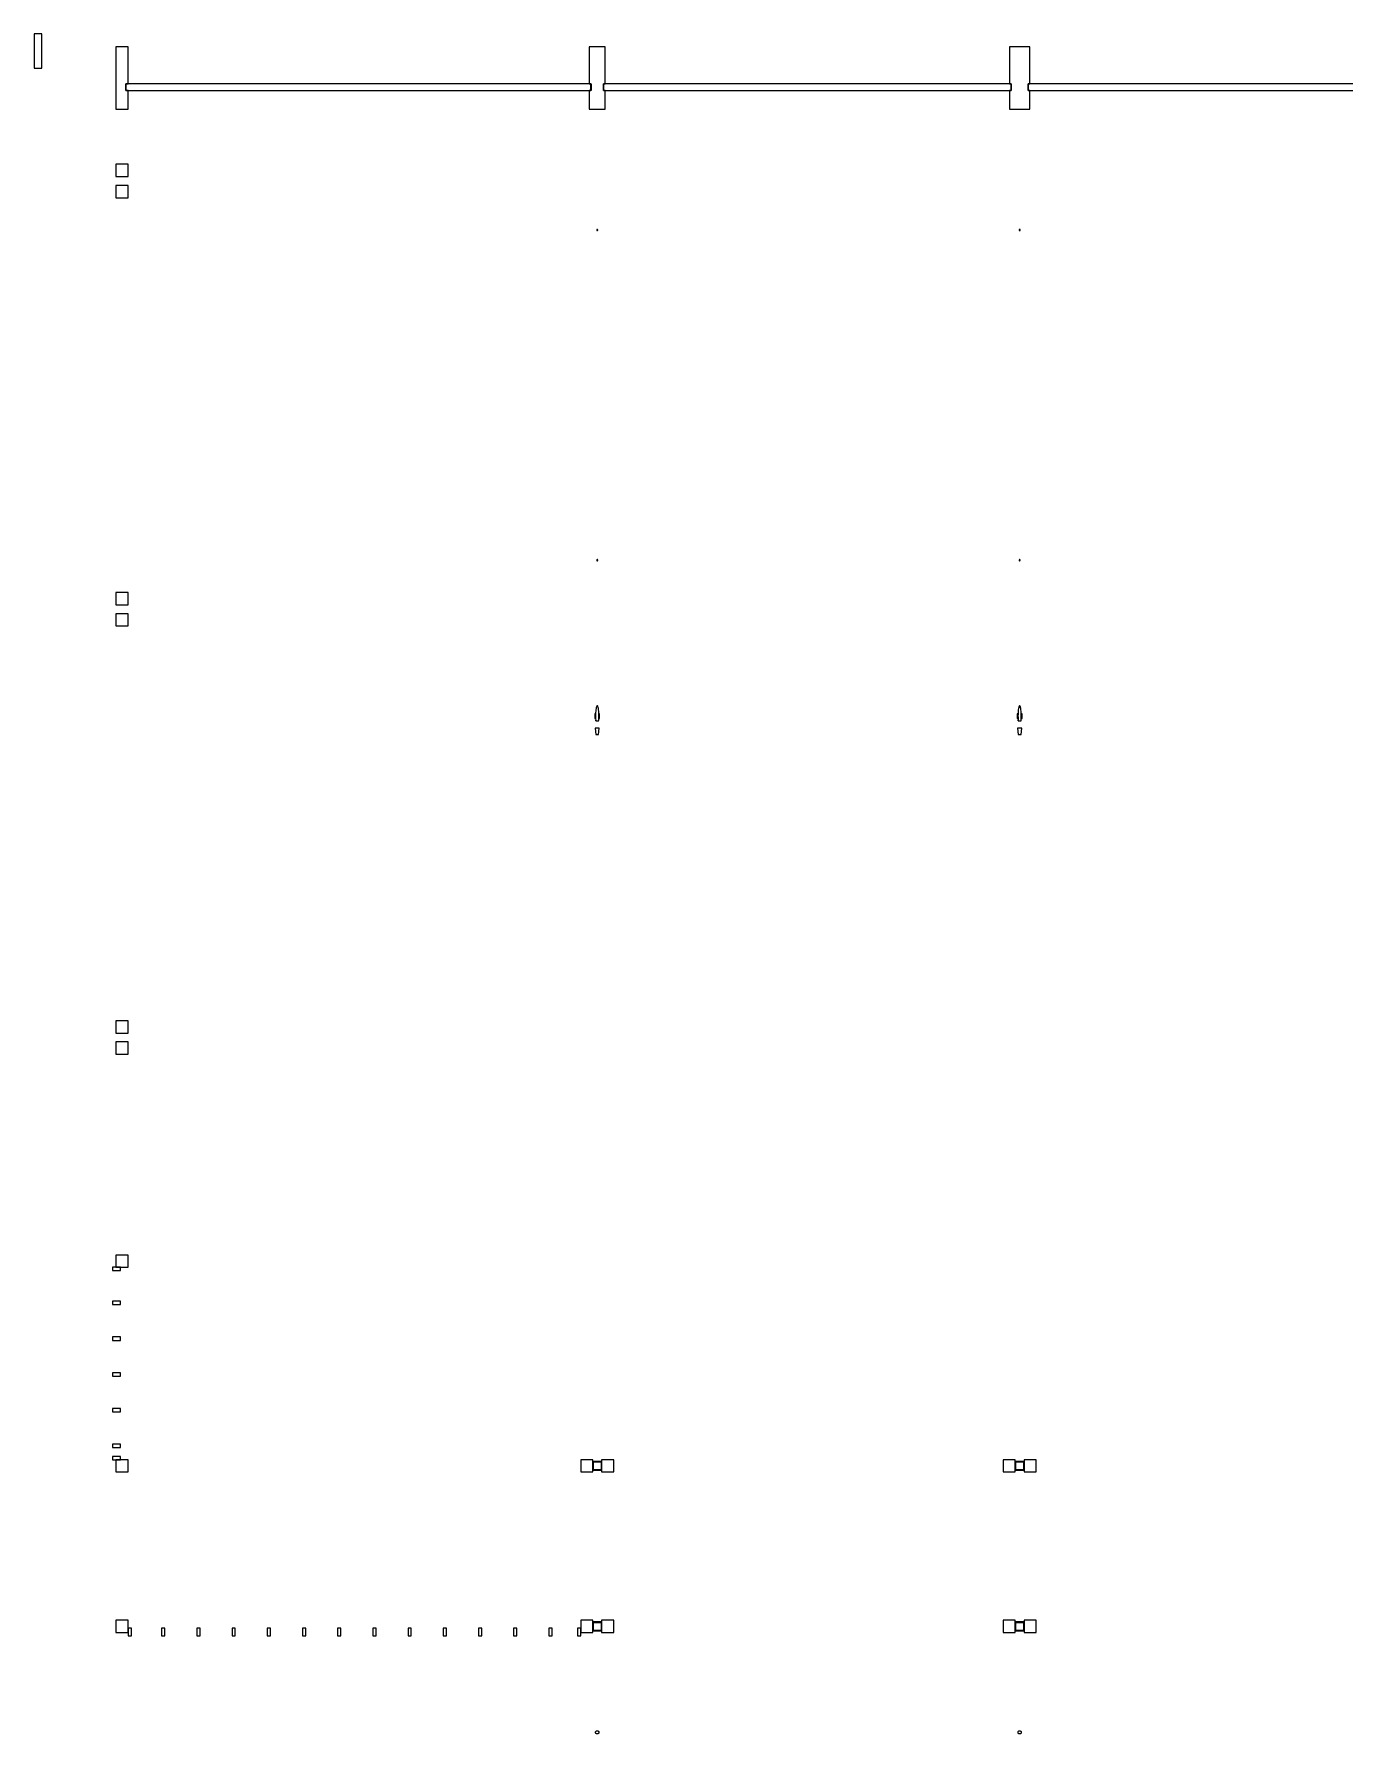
# Model space of a CAD drawing. Extents: x -1579 to 1253, y -951 to 934.
# Drawn here: x -1579 to -983, y 162 to 934 of the extents above; entities that cross this region are included whole.
import ezdxf

# ---------------------------------------------------------------- set-up
doc = ezdxf.new("R2010")
doc.units = 0
doc.header["$MEASUREMENT"] = 0
doc.layers.add('SECTIONCUTEDGES', color=7, linetype='CONTINUOUS')

msp = doc.modelspace()

# ---------------------------------------------------------------- linework, layer by layer
at = {"layer": 'SECTIONCUTEDGES'}
for p, q in [((-1578.64, 934.23), (-1578.64, 918.73)), ((-1575.14, 934.23), (-1578.64, 934.23)), ((-1575.14, 918.73), (-1575.14, 934.23)), ((-1541.39, 928.35), (-1541.39, 900.03)), ((-1535.89, 928.35), (-1541.39, 928.35)), ((-1535.89, 911.55), (-1535.89, 928.35)), ((-1319.02, 928.35), (-1326.27, 928.35)), ((-1326.27, 928.35), (-1326.27, 911.55)), ((-1319.02, 911.55), (-1319.02, 928.35)), ((-1135.27, 928.35), (-1135.27, 911.55)), ((-1126.02, 928.35), (-1135.27, 928.35)), ((-1126.02, 911.55), (-1126.02, 928.35)), ((-1578.64, 918.73), (-1575.14, 918.73)), ((-1536.89, 908.58), (-1536.89, 911.55)), ((-1536.89, 911.55), (-1535.89, 911.55)), ((-1536.89, 911.55), (-1536.89, 908.58)), ((-1325.52, 911.55), (-1536.89, 911.55)), ((-1535.89, 908.58), (-1536.89, 908.58)), ((-1536.89, 908.58), (-1325.52, 908.58)), ((-1535.89, 900.03), (-1535.89, 908.58)), ((-1326.27, 911.55), (-1325.46, 911.55)), ((-1325.46, 908.58), (-1326.27, 908.58)), ((-1326.27, 908.58), (-1326.27, 900.03)), ((-1325.52, 908.58), (-1325.52, 911.55)), ((-1325.46, 911.55), (-1325.46, 908.58)), ((-1319.83, 911.55), (-1319.02, 911.55)), ((-1319.83, 908.58), (-1319.83, 911.55)), ((-1319.02, 908.58), (-1319.83, 908.58)), ((-1134.52, 911.55), (-1319.77, 911.55)), ((-1319.77, 911.55), (-1319.77, 908.58)), ((-1319.77, 908.58), (-1134.52, 908.58)), ((-1319.02, 900.03), (-1319.02, 908.58)), ((-1135.27, 911.55), (-1134.46, 911.55)), ((-1135.27, 908.58), (-1135.27, 900.03)), ((-1134.46, 908.58), (-1135.27, 908.58)), ((-1134.52, 908.58), (-1134.52, 911.55)), ((-1134.46, 911.55), (-1134.46, 908.58)), ((-1126.83, 911.55), (-1126.02, 911.55)), ((-1126.83, 908.58), (-1126.83, 911.55)), ((-1126.02, 908.58), (-1126.83, 908.58)), ((-1126.77, 911.55), (-1126.77, 908.58)), ((-941.52, 911.55), (-1126.77, 911.55)), ((-1126.77, 908.58), (-941.52, 908.58)), ((-1126.02, 900.03), (-1126.02, 908.58)), ((-1541.39, 900.03), (-1535.89, 900.03)), ((-1326.27, 900.03), (-1319.02, 900.03)), ((-1135.27, 900.03), (-1126.02, 900.03)), ((-1541.39, 875.04), (-1541.39, 869.46)), ((-1535.89, 875.04), (-1541.39, 875.04)), ((-1535.89, 869.46), (-1535.89, 875.04)), ((-1541.39, 869.46), (-1535.89, 869.46)), ((-1541.39, 865.41), (-1541.39, 859.83)), ((-1535.89, 865.41), (-1541.39, 865.41)), ((-1535.89, 859.83), (-1535.89, 865.41)), ((-1541.39, 859.83), (-1535.89, 859.83)), ((-1322.88, 845.21), (-1322.89, 845.17)), ((-1322.89, 845.17), (-1322.89, 845.13)), ((-1322.89, 845.13), (-1322.89, 845.09)), ((-1322.89, 845.09), (-1322.88, 845.05)), ((-1322.87, 845.25), (-1322.88, 845.21)), ((-1322.88, 845.05), (-1322.87, 845.02)), ((-1322.85, 845.28), (-1322.87, 845.25)), ((-1322.87, 845.02), (-1322.85, 844.98)), ((-1322.82, 845.31), (-1322.85, 845.28)), ((-1322.85, 844.98), (-1322.82, 844.95)), ((-1322.79, 845.34), (-1322.82, 845.31)), ((-1322.82, 844.95), (-1322.79, 844.93)), ((-1322.76, 845.36), (-1322.79, 845.34)), ((-1322.79, 844.93), (-1322.76, 844.91)), ((-1322.72, 845.37), (-1322.76, 845.36)), ((-1322.76, 844.91), (-1322.72, 844.89)), ((-1322.68, 845.38), (-1322.72, 845.37)), ((-1322.72, 844.89), (-1322.68, 844.88)), ((-1322.64, 845.39), (-1322.68, 845.38)), ((-1322.68, 844.88), (-1322.64, 844.88)), ((-1322.6, 845.38), (-1322.64, 845.39)), ((-1322.64, 844.88), (-1322.6, 844.88)), ((-1322.57, 845.37), (-1322.6, 845.38)), ((-1322.6, 844.88), (-1322.57, 844.89)), ((-1322.53, 845.36), (-1322.57, 845.37)), ((-1322.57, 844.89), (-1322.53, 844.91)), ((-1322.5, 845.34), (-1322.53, 845.36)), ((-1322.53, 844.91), (-1322.5, 844.93)), ((-1322.47, 845.31), (-1322.5, 845.34)), ((-1322.5, 844.93), (-1322.47, 844.95)), ((-1322.44, 845.28), (-1322.47, 845.31)), ((-1322.47, 844.95), (-1322.44, 844.98)), ((-1322.42, 845.25), (-1322.44, 845.28)), ((-1322.44, 844.98), (-1322.42, 845.02)), ((-1322.41, 845.21), (-1322.42, 845.25)), ((-1322.42, 845.02), (-1322.41, 845.05)), ((-1322.4, 845.17), (-1322.41, 845.21)), ((-1322.41, 845.05), (-1322.4, 845.09)), ((-1322.39, 845.13), (-1322.4, 845.17)), ((-1322.4, 845.09), (-1322.39, 845.13)), ((-1130.88, 845.21), (-1130.89, 845.17)), ((-1130.89, 845.17), (-1130.89, 845.13)), ((-1130.89, 845.13), (-1130.89, 845.09)), ((-1130.89, 845.09), (-1130.88, 845.05)), ((-1130.87, 845.25), (-1130.88, 845.21)), ((-1130.88, 845.05), (-1130.87, 845.02)), ((-1130.85, 845.28), (-1130.87, 845.25)), ((-1130.87, 845.02), (-1130.85, 844.98)), ((-1130.82, 845.31), (-1130.85, 845.28)), ((-1130.85, 844.98), (-1130.82, 844.95)), ((-1130.79, 845.34), (-1130.82, 845.31)), ((-1130.82, 844.95), (-1130.79, 844.93)), ((-1130.76, 845.36), (-1130.79, 845.34)), ((-1130.79, 844.93), (-1130.76, 844.91)), ((-1130.72, 845.37), (-1130.76, 845.36)), ((-1130.76, 844.91), (-1130.72, 844.89)), ((-1130.68, 845.38), (-1130.72, 845.37)), ((-1130.72, 844.89), (-1130.68, 844.88)), ((-1130.64, 845.39), (-1130.68, 845.38)), ((-1130.68, 844.88), (-1130.64, 844.88)), ((-1130.6, 845.38), (-1130.64, 845.39)), ((-1130.64, 844.88), (-1130.6, 844.88)), ((-1130.57, 845.37), (-1130.6, 845.38)), ((-1130.6, 844.88), (-1130.57, 844.89)), ((-1130.53, 845.36), (-1130.57, 845.37)), ((-1130.57, 844.89), (-1130.53, 844.91)), ((-1130.5, 845.34), (-1130.53, 845.36)), ((-1130.53, 844.91), (-1130.5, 844.93)), ((-1130.47, 845.31), (-1130.5, 845.34)), ((-1130.5, 844.93), (-1130.47, 844.95)), ((-1130.44, 845.28), (-1130.47, 845.31)), ((-1130.47, 844.95), (-1130.44, 844.98)), ((-1130.42, 845.25), (-1130.44, 845.28)), ((-1130.44, 844.98), (-1130.42, 845.02)), ((-1130.41, 845.21), (-1130.42, 845.25)), ((-1130.42, 845.02), (-1130.41, 845.05)), ((-1130.4, 845.17), (-1130.41, 845.21)), ((-1130.41, 845.05), (-1130.4, 845.09)), ((-1130.39, 845.13), (-1130.4, 845.17)), ((-1130.4, 845.09), (-1130.39, 845.13)), ((-1322.88, 695.17), (-1322.89, 695.13)), ((-1322.89, 695.13), (-1322.89, 695.09)), ((-1322.89, 695.09), (-1322.89, 695.05)), ((-1322.89, 695.05), (-1322.88, 695.01)), ((-1322.87, 695.21), (-1322.88, 695.17)), ((-1322.88, 695.01), (-1322.87, 694.98)), ((-1322.85, 695.24), (-1322.87, 695.21)), ((-1322.87, 694.98), (-1322.85, 694.94)), ((-1322.82, 695.27), (-1322.85, 695.24)), ((-1322.85, 694.94), (-1322.82, 694.91)), ((-1322.79, 695.3), (-1322.82, 695.27)), ((-1322.82, 694.91), (-1322.79, 694.89)), ((-1322.76, 695.32), (-1322.79, 695.3)), ((-1322.79, 694.89), (-1322.76, 694.86)), ((-1322.72, 695.33), (-1322.76, 695.32)), ((-1322.76, 694.86), (-1322.72, 694.85)), ((-1322.68, 695.34), (-1322.72, 695.33)), ((-1322.72, 694.85), (-1322.68, 694.84)), ((-1322.64, 695.34), (-1322.68, 695.34)), ((-1322.68, 694.84), (-1322.64, 694.84)), ((-1322.6, 695.34), (-1322.64, 695.34)), ((-1322.64, 694.84), (-1322.6, 694.84)), ((-1322.57, 695.33), (-1322.6, 695.34)), ((-1322.6, 694.84), (-1322.57, 694.85)), ((-1322.53, 695.32), (-1322.57, 695.33)), ((-1322.57, 694.85), (-1322.53, 694.86)), ((-1322.5, 695.3), (-1322.53, 695.32)), ((-1322.53, 694.86), (-1322.5, 694.89)), ((-1322.47, 695.27), (-1322.5, 695.3)), ((-1322.5, 694.89), (-1322.47, 694.91)), ((-1322.44, 695.24), (-1322.47, 695.27)), ((-1322.47, 694.91), (-1322.44, 694.94)), ((-1322.42, 695.21), (-1322.44, 695.24)), ((-1322.44, 694.94), (-1322.42, 694.98)), ((-1322.41, 695.17), (-1322.42, 695.21)), ((-1322.42, 694.98), (-1322.41, 695.01)), ((-1322.4, 695.13), (-1322.41, 695.17)), ((-1322.41, 695.01), (-1322.4, 695.05)), ((-1322.39, 695.09), (-1322.4, 695.13)), ((-1322.4, 695.05), (-1322.39, 695.09)), ((-1130.88, 695.17), (-1130.89, 695.13)), ((-1130.89, 695.13), (-1130.89, 695.09)), ((-1130.89, 695.09), (-1130.89, 695.05)), ((-1130.89, 695.05), (-1130.88, 695.01)), ((-1130.87, 695.21), (-1130.88, 695.17)), ((-1130.88, 695.01), (-1130.87, 694.98)), ((-1130.85, 695.24), (-1130.87, 695.21)), ((-1130.87, 694.98), (-1130.85, 694.94)), ((-1130.82, 695.27), (-1130.85, 695.24)), ((-1130.85, 694.94), (-1130.82, 694.91)), ((-1130.79, 695.3), (-1130.82, 695.27)), ((-1130.82, 694.91), (-1130.79, 694.89)), ((-1130.76, 695.32), (-1130.79, 695.3)), ((-1130.79, 694.89), (-1130.76, 694.86)), ((-1130.72, 695.33), (-1130.76, 695.32)), ((-1130.76, 694.86), (-1130.72, 694.85)), ((-1130.68, 695.34), (-1130.72, 695.33)), ((-1130.72, 694.85), (-1130.68, 694.84)), ((-1130.64, 695.34), (-1130.68, 695.34)), ((-1130.68, 694.84), (-1130.64, 694.84)), ((-1130.6, 695.34), (-1130.64, 695.34)), ((-1130.64, 694.84), (-1130.6, 694.84)), ((-1130.57, 695.33), (-1130.6, 695.34)), ((-1130.6, 694.84), (-1130.57, 694.85)), ((-1130.53, 695.32), (-1130.57, 695.33)), ((-1130.57, 694.85), (-1130.53, 694.86)), ((-1130.5, 695.3), (-1130.53, 695.32)), ((-1130.53, 694.86), (-1130.5, 694.89)), ((-1130.47, 695.27), (-1130.5, 695.3)), ((-1130.5, 694.89), (-1130.47, 694.91)), ((-1130.44, 695.24), (-1130.47, 695.27)), ((-1130.47, 694.91), (-1130.44, 694.94)), ((-1130.42, 695.21), (-1130.44, 695.24)), ((-1130.44, 694.94), (-1130.42, 694.98)), ((-1130.41, 695.17), (-1130.42, 695.21)), ((-1130.42, 694.98), (-1130.41, 695.01)), ((-1130.4, 695.13), (-1130.41, 695.17)), ((-1130.41, 695.01), (-1130.4, 695.05)), ((-1130.39, 695.09), (-1130.4, 695.13)), ((-1130.4, 695.05), (-1130.39, 695.09)), ((-1535.89, 680.39), (-1541.39, 680.39)), ((-1541.39, 680.39), (-1541.39, 674.81)), ((-1535.89, 674.81), (-1535.89, 680.39)), ((-1541.39, 674.81), (-1535.89, 674.81)), ((-1535.89, 670.76), (-1541.39, 670.76)), ((-1541.39, 670.76), (-1541.39, 665.18)), ((-1541.39, 665.18), (-1535.89, 665.18)), ((-1535.89, 665.18), (-1535.89, 670.76)), ((-1323.31, 626.46), (-1323.36, 625.79)), ((-1323.25, 627.07), (-1323.31, 626.46)), ((-1323.17, 627.61), (-1323.25, 627.07)), ((-1323.08, 628.08), (-1323.17, 627.61)), ((-1322.98, 628.45), (-1323.08, 628.08)), ((-1322.88, 628.72), (-1322.98, 628.45)), ((-1322.76, 628.89), (-1322.88, 628.72)), ((-1322.64, 628.95), (-1322.76, 628.89)), ((-1322.53, 628.89), (-1322.64, 628.95)), ((-1322.41, 628.72), (-1322.53, 628.89)), ((-1322.3, 628.45), (-1322.41, 628.72)), ((-1322.2, 628.08), (-1322.3, 628.45)), ((-1322.11, 627.61), (-1322.2, 628.08)), ((-1322.04, 627.07), (-1322.11, 627.61)), ((-1321.98, 626.46), (-1322.04, 627.07)), ((-1321.93, 625.79), (-1321.98, 626.46)), ((-1131.31, 626.46), (-1131.36, 625.79)), ((-1131.25, 627.07), (-1131.31, 626.46)), ((-1131.17, 627.61), (-1131.25, 627.07)), ((-1131.08, 628.08), (-1131.17, 627.61)), ((-1130.98, 628.45), (-1131.08, 628.08)), ((-1130.88, 628.72), (-1130.98, 628.45)), ((-1130.76, 628.89), (-1130.88, 628.72)), ((-1130.64, 628.95), (-1130.76, 628.89)), ((-1130.53, 628.89), (-1130.64, 628.95)), ((-1130.41, 628.72), (-1130.53, 628.89)), ((-1130.3, 628.45), (-1130.41, 628.72)), ((-1130.2, 628.08), (-1130.3, 628.45)), ((-1130.11, 627.61), (-1130.2, 628.08)), ((-1130.04, 627.07), (-1130.11, 627.61)), ((-1129.98, 626.46), (-1130.04, 627.07)), ((-1129.93, 625.79), (-1129.98, 626.46)), ((-1323.75, 625.33), (-1323.75, 623.11)), ((-1323.41, 625.33), (-1323.75, 625.33)), ((-1323.75, 623.11), (-1323.4, 623.11)), ((-1323.58, 618.79), (-1323.29, 615.82)), ((-1321.71, 618.79), (-1323.58, 618.79)), ((-1323.42, 625.03), (-1323.43, 624.38)), ((-1323.43, 624.38), (-1323.42, 624.04)), ((-1323.41, 625.33), (-1323.42, 625.11)), ((-1323.42, 625.11), (-1323.42, 625.03)), ((-1323.42, 624.04), (-1323.42, 623.75)), ((-1323.42, 623.75), (-1323.4, 623.22)), ((-1323.4, 623.22), (-1323.4, 623.19)), ((-1323.4, 623.19), (-1323.4, 623.11)), ((-1323.38, 625.1), (-1323.39, 624.38)), ((-1323.39, 624.38), (-1323.38, 623.67)), ((-1323.36, 625.79), (-1323.38, 625.1)), ((-1323.38, 623.67), (-1323.36, 622.97)), ((-1323.36, 622.97), (-1323.31, 622.31)), ((-1323.29, 622.1), (-1323.31, 622.31)), ((-1323.29, 622.1), (-1322, 622.1)), ((-1322, 622.1), (-1321.98, 622.31)), ((-1321.99, 615.82), (-1321.71, 618.79)), ((-1321.98, 622.31), (-1321.93, 622.97)), ((-1321.9, 625.1), (-1321.93, 625.79)), ((-1321.93, 622.97), (-1321.9, 623.67)), ((-1321.89, 624.38), (-1321.9, 625.1)), ((-1321.9, 623.67), (-1321.89, 624.38)), ((-1321.89, 623.19), (-1321.88, 623.6)), ((-1321.89, 623.11), (-1321.89, 623.19)), ((-1321.89, 623.11), (-1321.54, 623.11)), ((-1321.87, 625.16), (-1321.88, 625.33)), ((-1321.54, 625.33), (-1321.88, 625.33)), ((-1321.88, 623.6), (-1321.87, 623.75)), ((-1321.87, 625.11), (-1321.87, 625.16)), ((-1321.86, 624.58), (-1321.87, 625.11)), ((-1321.87, 624.06), (-1321.86, 624.38)), ((-1321.87, 623.75), (-1321.87, 624.06)), ((-1321.86, 624.38), (-1321.86, 624.58)), ((-1321.54, 623.11), (-1321.54, 625.33)), ((-1131.75, 625.33), (-1131.75, 623.11)), ((-1131.41, 625.33), (-1131.75, 625.33)), ((-1131.75, 623.11), (-1131.4, 623.11)), ((-1131.58, 618.79), (-1131.29, 615.82)), ((-1129.71, 618.79), (-1131.58, 618.79)), ((-1131.42, 625.03), (-1131.43, 624.38)), ((-1131.43, 624.38), (-1131.42, 624.04)), ((-1131.41, 625.33), (-1131.42, 625.11)), ((-1131.42, 625.11), (-1131.42, 625.03)), ((-1131.42, 624.04), (-1131.42, 623.75)), ((-1131.42, 623.75), (-1131.4, 623.22)), ((-1131.4, 623.22), (-1131.4, 623.19)), ((-1131.4, 623.19), (-1131.4, 623.11)), ((-1131.38, 625.1), (-1131.39, 624.38)), ((-1131.39, 624.38), (-1131.38, 623.67)), ((-1131.36, 625.79), (-1131.38, 625.1)), ((-1131.38, 623.67), (-1131.36, 622.97)), ((-1131.36, 622.97), (-1131.31, 622.31)), ((-1131.29, 622.1), (-1131.31, 622.31)), ((-1131.29, 622.1), (-1130, 622.1)), ((-1130, 622.1), (-1129.98, 622.31)), ((-1129.99, 615.82), (-1129.71, 618.79)), ((-1129.98, 622.31), (-1129.93, 622.97)), ((-1129.9, 625.1), (-1129.93, 625.79)), ((-1129.93, 622.97), (-1129.9, 623.67)), ((-1129.89, 624.38), (-1129.9, 625.1)), ((-1129.9, 623.67), (-1129.89, 624.38)), ((-1129.89, 623.19), (-1129.88, 623.6)), ((-1129.89, 623.11), (-1129.89, 623.19)), ((-1129.89, 623.11), (-1129.54, 623.11)), ((-1129.87, 625.16), (-1129.88, 625.33)), ((-1129.54, 625.33), (-1129.88, 625.33)), ((-1129.88, 623.6), (-1129.87, 623.75)), ((-1129.87, 625.11), (-1129.87, 625.16)), ((-1129.86, 624.58), (-1129.87, 625.11)), ((-1129.87, 624.06), (-1129.86, 624.38)), ((-1129.87, 623.75), (-1129.87, 624.06)), ((-1129.86, 624.38), (-1129.86, 624.58)), ((-1129.54, 623.11), (-1129.54, 625.33)), ((-1323.29, 615.82), (-1321.99, 615.82)), ((-1131.29, 615.82), (-1129.99, 615.82)), ((-1535.89, 485.74), (-1541.39, 485.74)), ((-1541.39, 485.74), (-1541.39, 480.17)), ((-1541.39, 480.17), (-1535.89, 480.17)), ((-1535.89, 480.17), (-1535.89, 485.74)), ((-1535.89, 476.11), (-1541.39, 476.11)), ((-1541.39, 476.11), (-1541.39, 470.54)), ((-1535.89, 470.54), (-1535.89, 476.11)), ((-1541.39, 470.54), (-1535.89, 470.54)), ((-1535.89, 379.29), (-1541.39, 379.29)), ((-1541.39, 379.29), (-1541.39, 373.72)), ((-1535.89, 373.72), (-1535.89, 379.29)), ((-1539.39, 373.72), (-1542.89, 373.72)), ((-1542.89, 373.72), (-1542.89, 372.2)), ((-1542.89, 372.2), (-1539.39, 372.2)), ((-1541.39, 373.72), (-1535.89, 373.72)), ((-1539.39, 372.2), (-1539.39, 373.72)), ((-1539.39, 358.26), (-1542.89, 358.26)), ((-1542.89, 358.26), (-1542.89, 356.74)), ((-1542.89, 356.74), (-1539.39, 356.74)), ((-1539.39, 356.74), (-1539.39, 358.26)), ((-1542.89, 342.04), (-1542.89, 340.52)), ((-1539.39, 342.04), (-1542.89, 342.04)), ((-1542.89, 340.52), (-1539.39, 340.52)), ((-1539.39, 340.52), (-1539.39, 342.04)), ((-1542.89, 325.82), (-1542.89, 324.3)), ((-1539.39, 325.82), (-1542.89, 325.82)), ((-1539.39, 324.3), (-1539.39, 325.82)), ((-1542.89, 324.3), (-1539.39, 324.3)), ((-1542.89, 309.6), (-1542.89, 308.07)), ((-1539.39, 309.6), (-1542.89, 309.6)), ((-1539.39, 308.07), (-1539.39, 309.6)), ((-1542.89, 308.07), (-1539.39, 308.07)), ((-1542.89, 293.37), (-1542.89, 291.85)), ((-1539.39, 293.37), (-1542.89, 293.37)), ((-1542.89, 291.85), (-1539.39, 291.85)), ((-1542.89, 287.8), (-1542.89, 286.28)), ((-1539.39, 287.8), (-1542.89, 287.8)), ((-1542.89, 286.28), (-1539.39, 286.28)), ((-1541.39, 286.28), (-1541.39, 280.7)), ((-1535.89, 286.28), (-1541.39, 286.28)), ((-1539.39, 291.85), (-1539.39, 293.37)), ((-1539.39, 286.28), (-1539.39, 287.8)), ((-1535.89, 280.7), (-1535.89, 286.28)), ((-1330.14, 286.28), (-1330.14, 280.7)), ((-1324.64, 286.28), (-1330.14, 286.28)), ((-1324.64, 280.7), (-1324.64, 286.28)), ((-1320.64, 286.28), (-1320.64, 280.7)), ((-1315.14, 286.28), (-1320.64, 286.28)), ((-1315.14, 280.7), (-1315.14, 286.28)), ((-1138.14, 286.28), (-1138.14, 280.7)), ((-1132.64, 286.28), (-1138.14, 286.28)), ((-1132.64, 280.7), (-1132.64, 286.28)), ((-1128.64, 286.28), (-1128.64, 280.7)), ((-1123.14, 286.28), (-1128.64, 286.28)), ((-1123.14, 280.7), (-1123.14, 286.28)), ((-1541.39, 280.7), (-1535.89, 280.7)), ((-1330.14, 280.7), (-1324.64, 280.7)), ((-1324.63, 285.34), (-1324.64, 285.3)), ((-1324.64, 285.3), (-1324.64, 285.26)), ((-1324.64, 285.26), (-1324.64, 281.72)), ((-1324.64, 281.72), (-1324.64, 281.68)), ((-1324.64, 281.68), (-1324.63, 281.64)), ((-1324.62, 285.38), (-1324.63, 285.34)), ((-1324.63, 281.64), (-1324.62, 281.6)), ((-1324.6, 285.41), (-1324.62, 285.38)), ((-1324.62, 281.6), (-1324.6, 281.57)), ((-1324.57, 285.44), (-1324.6, 285.41)), ((-1324.6, 281.57), (-1324.57, 281.54)), ((-1324.54, 285.47), (-1324.57, 285.44)), ((-1324.57, 281.54), (-1324.54, 281.51)), ((-1324.51, 285.49), (-1324.54, 285.47)), ((-1324.54, 281.51), (-1324.51, 281.49)), ((-1324.47, 285.51), (-1324.51, 285.49)), ((-1324.51, 281.49), (-1324.47, 281.47)), ((-1324.43, 285.51), (-1324.47, 285.51)), ((-1324.47, 281.47), (-1324.43, 281.47)), ((-1324.39, 285.52), (-1324.43, 285.51)), ((-1324.43, 281.47), (-1324.39, 281.46)), ((-1320.89, 285.52), (-1324.39, 285.52)), ((-1324.39, 285.26), (-1320.89, 285.26)), ((-1324.39, 281.72), (-1324.39, 285.26)), ((-1320.89, 281.72), (-1324.39, 281.72)), ((-1324.39, 281.46), (-1320.89, 281.46)), ((-1320.85, 285.51), (-1320.89, 285.52)), ((-1320.89, 285.26), (-1320.89, 281.72)), ((-1320.89, 281.46), (-1320.85, 281.47)), ((-1320.82, 285.51), (-1320.85, 285.51)), ((-1320.85, 281.47), (-1320.82, 281.47)), ((-1320.78, 285.49), (-1320.82, 285.51)), ((-1320.82, 281.47), (-1320.78, 281.49)), ((-1320.75, 285.47), (-1320.78, 285.49)), ((-1320.78, 281.49), (-1320.75, 281.51)), ((-1320.72, 285.44), (-1320.75, 285.47)), ((-1320.75, 281.51), (-1320.72, 281.54)), ((-1320.69, 285.41), (-1320.72, 285.44)), ((-1320.72, 281.54), (-1320.69, 281.57)), ((-1320.67, 285.38), (-1320.69, 285.41)), ((-1320.69, 281.57), (-1320.67, 281.6)), ((-1320.66, 285.34), (-1320.67, 285.38)), ((-1320.67, 281.6), (-1320.66, 281.64)), ((-1320.65, 285.3), (-1320.66, 285.34)), ((-1320.66, 281.64), (-1320.65, 281.68)), ((-1320.64, 285.26), (-1320.65, 285.3)), ((-1320.65, 281.68), (-1320.64, 281.72)), ((-1320.64, 281.72), (-1320.64, 285.26)), ((-1320.64, 280.7), (-1315.14, 280.7)), ((-1138.14, 280.7), (-1132.64, 280.7)), ((-1132.63, 285.34), (-1132.64, 285.3)), ((-1132.64, 285.3), (-1132.64, 285.26)), ((-1132.64, 285.26), (-1132.64, 281.72)), ((-1132.64, 281.72), (-1132.64, 281.68)), ((-1132.64, 281.68), (-1132.63, 281.64)), ((-1132.62, 285.38), (-1132.63, 285.34)), ((-1132.63, 281.64), (-1132.62, 281.6)), ((-1132.6, 285.41), (-1132.62, 285.38)), ((-1132.62, 281.6), (-1132.6, 281.57)), ((-1132.57, 285.44), (-1132.6, 285.41)), ((-1132.6, 281.57), (-1132.57, 281.54)), ((-1132.54, 285.47), (-1132.57, 285.44)), ((-1132.57, 281.54), (-1132.54, 281.51)), ((-1132.51, 285.49), (-1132.54, 285.47)), ((-1132.54, 281.51), (-1132.51, 281.49)), ((-1132.47, 285.51), (-1132.51, 285.49)), ((-1132.51, 281.49), (-1132.47, 281.47)), ((-1132.43, 285.51), (-1132.47, 285.51)), ((-1132.47, 281.47), (-1132.43, 281.47)), ((-1132.39, 285.52), (-1132.43, 285.51)), ((-1132.43, 281.47), (-1132.39, 281.46)), ((-1128.89, 285.52), (-1132.39, 285.52)), ((-1132.39, 285.26), (-1128.89, 285.26)), ((-1132.39, 281.72), (-1132.39, 285.26)), ((-1128.89, 281.72), (-1132.39, 281.72)), ((-1132.39, 281.46), (-1128.89, 281.46)), ((-1128.85, 285.51), (-1128.89, 285.52)), ((-1128.89, 285.26), (-1128.89, 281.72)), ((-1128.89, 281.46), (-1128.85, 281.47)), ((-1128.82, 285.51), (-1128.85, 285.51)), ((-1128.85, 281.47), (-1128.82, 281.47)), ((-1128.78, 285.49), (-1128.82, 285.51)), ((-1128.82, 281.47), (-1128.78, 281.49)), ((-1128.75, 285.47), (-1128.78, 285.49)), ((-1128.78, 281.49), (-1128.75, 281.51)), ((-1128.72, 285.44), (-1128.75, 285.47)), ((-1128.75, 281.51), (-1128.72, 281.54)), ((-1128.69, 285.41), (-1128.72, 285.44)), ((-1128.72, 281.54), (-1128.69, 281.57)), ((-1128.67, 285.38), (-1128.69, 285.41)), ((-1128.69, 281.57), (-1128.67, 281.6)), ((-1128.66, 285.34), (-1128.67, 285.38)), ((-1128.67, 281.6), (-1128.66, 281.64)), ((-1128.65, 285.3), (-1128.66, 285.34)), ((-1128.66, 281.64), (-1128.65, 281.68)), ((-1128.64, 285.26), (-1128.65, 285.3)), ((-1128.65, 281.68), (-1128.64, 281.72)), ((-1128.64, 281.72), (-1128.64, 285.26)), ((-1128.64, 280.7), (-1123.14, 280.7)), ((-1535.89, 213.28), (-1541.39, 213.28)), ((-1541.39, 213.28), (-1541.39, 207.71)), ((-1535.89, 207.71), (-1535.89, 213.28)), ((-1535.89, 209.74), (-1535.89, 206.19)), ((-1534.39, 209.74), (-1535.89, 209.74)), ((-1534.39, 206.19), (-1534.39, 209.74)), ((-1520.64, 209.74), (-1520.64, 206.19)), ((-1519.14, 209.74), (-1520.64, 209.74)), ((-1519.14, 206.19), (-1519.14, 209.74)), ((-1504.64, 209.74), (-1504.64, 206.19)), ((-1503.14, 209.74), (-1504.64, 209.74)), ((-1503.14, 206.19), (-1503.14, 209.74)), ((-1488.64, 209.74), (-1488.64, 206.19)), ((-1487.14, 209.74), (-1488.64, 209.74)), ((-1487.14, 206.19), (-1487.14, 209.74)), ((-1472.64, 209.74), (-1472.64, 206.19)), ((-1471.14, 209.74), (-1472.64, 209.74)), ((-1471.14, 206.19), (-1471.14, 209.74)), ((-1456.64, 209.74), (-1456.64, 206.19)), ((-1455.14, 209.74), (-1456.64, 209.74)), ((-1455.14, 206.19), (-1455.14, 209.74)), ((-1440.64, 209.74), (-1440.64, 206.19)), ((-1439.14, 209.74), (-1440.64, 209.74)), ((-1439.14, 206.19), (-1439.14, 209.74)), ((-1424.64, 209.74), (-1424.64, 206.19)), ((-1423.14, 209.74), (-1424.64, 209.74)), ((-1423.14, 206.19), (-1423.14, 209.74)), ((-1408.64, 209.74), (-1408.64, 206.19)), ((-1407.14, 209.74), (-1408.64, 209.74)), ((-1407.14, 206.19), (-1407.14, 209.74)), ((-1392.64, 209.74), (-1392.64, 206.19)), ((-1391.14, 209.74), (-1392.64, 209.74)), ((-1391.14, 206.19), (-1391.14, 209.74)), ((-1376.64, 209.74), (-1376.64, 206.19)), ((-1375.14, 209.74), (-1376.64, 209.74)), ((-1375.14, 206.19), (-1375.14, 209.74)), ((-1360.64, 209.74), (-1360.64, 206.19)), ((-1359.14, 209.74), (-1360.64, 209.74)), ((-1359.14, 206.19), (-1359.14, 209.74)), ((-1344.64, 209.74), (-1344.64, 206.19)), ((-1343.14, 209.74), (-1344.64, 209.74)), ((-1343.14, 206.19), (-1343.14, 209.74)), ((-1331.64, 209.74), (-1331.64, 206.19)), ((-1330.14, 209.74), (-1331.64, 209.74)), ((-1324.64, 213.28), (-1330.14, 213.28)), ((-1330.14, 213.28), (-1330.14, 207.71)), ((-1330.14, 206.19), (-1330.14, 209.74)), ((-1324.64, 207.71), (-1324.64, 213.28)), ((-1324.63, 212.35), (-1324.64, 212.31)), ((-1324.64, 212.31), (-1324.64, 212.27)), ((-1324.64, 212.27), (-1324.64, 208.72)), ((-1324.64, 208.72), (-1324.64, 208.68)), ((-1324.64, 208.68), (-1324.63, 208.64)), ((-1324.62, 212.39), (-1324.63, 212.35)), ((-1324.63, 208.64), (-1324.62, 208.61)), ((-1324.6, 212.42), (-1324.62, 212.39)), ((-1324.62, 208.61), (-1324.6, 208.57)), ((-1324.57, 212.45), (-1324.6, 212.42)), ((-1324.54, 212.48), (-1324.57, 212.45)), ((-1324.51, 212.5), (-1324.54, 212.48)), ((-1324.47, 212.51), (-1324.51, 212.5)), ((-1324.43, 212.52), (-1324.47, 212.51)), ((-1324.39, 212.52), (-1324.43, 212.52)), ((-1320.89, 212.52), (-1324.39, 212.52)), ((-1324.39, 212.27), (-1320.89, 212.27)), ((-1324.39, 208.72), (-1324.39, 212.27)), ((-1320.89, 208.72), (-1324.39, 208.72)), ((-1320.85, 212.52), (-1320.89, 212.52)), ((-1320.89, 212.27), (-1320.89, 208.72)), ((-1320.82, 212.51), (-1320.85, 212.52)), ((-1320.78, 212.5), (-1320.82, 212.51)), ((-1320.75, 212.48), (-1320.78, 212.5)), ((-1320.72, 212.45), (-1320.75, 212.48)), ((-1320.69, 212.42), (-1320.72, 212.45)), ((-1320.67, 212.39), (-1320.69, 212.42)), ((-1320.69, 208.57), (-1320.67, 208.61)), ((-1320.66, 212.35), (-1320.67, 212.39)), ((-1320.67, 208.61), (-1320.66, 208.64)), ((-1320.65, 212.31), (-1320.66, 212.35)), ((-1320.66, 208.64), (-1320.65, 208.68)), ((-1320.64, 212.27), (-1320.65, 212.31)), ((-1320.65, 208.68), (-1320.64, 208.72)), ((-1315.14, 213.28), (-1320.64, 213.28)), ((-1320.64, 213.28), (-1320.64, 207.71)), ((-1320.64, 208.72), (-1320.64, 212.27)), ((-1315.14, 207.71), (-1315.14, 213.28)), ((-1132.64, 213.28), (-1138.14, 213.28)), ((-1138.14, 213.28), (-1138.14, 207.71)), ((-1132.64, 207.71), (-1132.64, 213.28)), ((-1132.63, 212.35), (-1132.64, 212.31)), ((-1132.64, 212.31), (-1132.64, 212.27)), ((-1132.64, 212.27), (-1132.64, 208.72)), ((-1132.64, 208.72), (-1132.64, 208.68)), ((-1132.64, 208.68), (-1132.63, 208.64)), ((-1132.62, 212.39), (-1132.63, 212.35)), ((-1132.63, 208.64), (-1132.62, 208.61)), ((-1132.6, 212.42), (-1132.62, 212.39)), ((-1132.62, 208.61), (-1132.6, 208.57)), ((-1132.57, 212.45), (-1132.6, 212.42)), ((-1132.54, 212.48), (-1132.57, 212.45)), ((-1132.51, 212.5), (-1132.54, 212.48)), ((-1132.47, 212.51), (-1132.51, 212.5)), ((-1132.43, 212.52), (-1132.47, 212.51)), ((-1132.39, 212.52), (-1132.43, 212.52)), ((-1128.89, 212.52), (-1132.39, 212.52)), ((-1132.39, 212.27), (-1128.89, 212.27)), ((-1132.39, 208.72), (-1132.39, 212.27)), ((-1128.89, 208.72), (-1132.39, 208.72)), ((-1128.85, 212.52), (-1128.89, 212.52)), ((-1128.89, 212.27), (-1128.89, 208.72)), ((-1128.82, 212.51), (-1128.85, 212.52)), ((-1128.78, 212.5), (-1128.82, 212.51)), ((-1128.75, 212.48), (-1128.78, 212.5)), ((-1128.72, 212.45), (-1128.75, 212.48)), ((-1128.69, 212.42), (-1128.72, 212.45)), ((-1128.67, 212.39), (-1128.69, 212.42)), ((-1128.69, 208.57), (-1128.67, 208.61)), ((-1128.66, 212.35), (-1128.67, 212.39)), ((-1128.67, 208.61), (-1128.66, 208.64)), ((-1128.65, 212.31), (-1128.66, 212.35)), ((-1128.66, 208.64), (-1128.65, 208.68)), ((-1128.64, 212.27), (-1128.65, 212.31)), ((-1128.65, 208.68), (-1128.64, 208.72)), ((-1123.14, 213.28), (-1128.64, 213.28)), ((-1128.64, 213.28), (-1128.64, 207.71)), ((-1128.64, 208.72), (-1128.64, 212.27)), ((-1123.14, 207.71), (-1123.14, 213.28)), ((-1541.39, 207.71), (-1535.89, 207.71)), ((-1535.89, 206.19), (-1534.39, 206.19)), ((-1520.64, 206.19), (-1519.14, 206.19)), ((-1504.64, 206.19), (-1503.14, 206.19)), ((-1488.64, 206.19), (-1487.14, 206.19)), ((-1472.64, 206.19), (-1471.14, 206.19)), ((-1456.64, 206.19), (-1455.14, 206.19)), ((-1440.64, 206.19), (-1439.14, 206.19)), ((-1424.64, 206.19), (-1423.14, 206.19)), ((-1408.64, 206.19), (-1407.14, 206.19)), ((-1392.64, 206.19), (-1391.14, 206.19)), ((-1376.64, 206.19), (-1375.14, 206.19)), ((-1360.64, 206.19), (-1359.14, 206.19)), ((-1344.64, 206.19), (-1343.14, 206.19)), ((-1331.64, 206.19), (-1330.14, 206.19)), ((-1330.14, 207.71), (-1324.64, 207.71)), ((-1324.6, 208.57), (-1324.57, 208.54)), ((-1324.57, 208.54), (-1324.54, 208.52)), ((-1324.54, 208.52), (-1324.51, 208.5)), ((-1324.51, 208.5), (-1324.47, 208.48)), ((-1324.47, 208.48), (-1324.43, 208.47)), ((-1324.43, 208.47), (-1324.39, 208.47)), ((-1324.39, 208.47), (-1320.89, 208.47)), ((-1320.89, 208.47), (-1320.85, 208.47)), ((-1320.85, 208.47), (-1320.82, 208.48)), ((-1320.82, 208.48), (-1320.78, 208.5)), ((-1320.78, 208.5), (-1320.75, 208.52)), ((-1320.75, 208.52), (-1320.72, 208.54)), ((-1320.72, 208.54), (-1320.69, 208.57)), ((-1320.64, 207.71), (-1315.14, 207.71)), ((-1138.14, 207.71), (-1132.64, 207.71)), ((-1132.6, 208.57), (-1132.57, 208.54)), ((-1132.57, 208.54), (-1132.54, 208.52)), ((-1132.54, 208.52), (-1132.51, 208.5)), ((-1132.51, 208.5), (-1132.47, 208.48)), ((-1132.47, 208.48), (-1132.43, 208.47)), ((-1132.43, 208.47), (-1132.39, 208.47)), ((-1132.39, 208.47), (-1128.89, 208.47)), ((-1128.89, 208.47), (-1128.85, 208.47)), ((-1128.85, 208.47), (-1128.82, 208.48)), ((-1128.82, 208.48), (-1128.78, 208.5)), ((-1128.78, 208.5), (-1128.75, 208.52)), ((-1128.75, 208.52), (-1128.72, 208.54)), ((-1128.72, 208.54), (-1128.69, 208.57)), ((-1128.64, 207.71), (-1123.14, 207.71)), ((-1323.39, 162.46), (-1323.36, 162.56)), ((-1323.39, 162.45), (-1323.39, 162.46)), ((-1323.39, 162.43), (-1323.39, 162.45)), ((-1323.38, 162.42), (-1323.39, 162.43)), ((-1323.35, 162.11), (-1323.38, 162.42)), ((-1323.36, 162.59), (-1323.32, 162.68)), ((-1323.36, 162.57), (-1323.36, 162.59)), ((-1323.36, 162.56), (-1323.36, 162.57)), ((-1323.32, 162.68), (-1323.27, 162.77)), ((-1323.27, 162.77), (-1323.26, 162.79)), ((-1323.26, 162.79), (-1323.19, 162.87)), ((-1323.19, 162.87), (-1323.18, 162.88)), ((-1323.18, 162.88), (-1323.11, 162.95)), ((-1323.11, 162.95), (-1323.1, 162.95)), ((-1323.1, 162.95), (-1323.01, 163.01)), ((-1323.01, 163.01), (-1323, 163.02)), ((-1323, 163.02), (-1322.98, 163.02)), ((-1322.98, 163.02), (-1322.89, 163.07)), ((-1322.89, 163.07), (-1322.79, 163.09)), ((-1322.79, 163.09), (-1322.78, 163.09)), ((-1322.78, 163.09), (-1322.67, 163.11)), ((-1322.67, 163.11), (-1322.66, 163.11)), ((-1322.66, 163.11), (-1322.64, 163.11)), ((-1322.64, 163.11), (-1322.54, 163.1)), ((-1322.54, 163.1), (-1322.53, 163.1)), ((-1322.53, 163.1), (-1322.43, 163.07)), ((-1322.43, 163.07), (-1322.41, 163.07)), ((-1322.41, 163.07), (-1322.32, 163.03)), ((-1322.32, 163.03), (-1322.3, 163.02)), ((-1322.3, 163.02), (-1322.21, 162.97)), ((-1322.21, 162.97), (-1322.2, 162.96)), ((-1322.2, 162.96), (-1322.12, 162.9)), ((-1322.12, 162.9), (-1322.11, 162.89)), ((-1322.11, 162.89), (-1322.05, 162.81)), ((-1322.05, 162.81), (-1322.04, 162.8)), ((-1322.04, 162.8), (-1321.98, 162.71)), ((-1321.98, 162.71), (-1321.98, 162.7)), ((-1321.98, 162.7), (-1321.94, 162.6)), ((-1321.94, 162.6), (-1321.93, 162.59)), ((-1321.93, 162.59), (-1321.91, 162.49)), ((-1321.91, 162.49), (-1321.9, 162.47)), ((-1321.9, 162.47), (-1321.89, 162.36)), ((-1321.89, 162.34), (-1321.9, 162.25)), ((-1321.9, 162.25), (-1321.9, 162.24)), ((-1321.89, 162.36), (-1321.89, 162.34)), ((-1131.39, 162.46), (-1131.36, 162.56)), ((-1131.39, 162.45), (-1131.39, 162.46)), ((-1131.39, 162.43), (-1131.39, 162.45)), ((-1131.38, 162.42), (-1131.39, 162.43)), ((-1131.35, 162.11), (-1131.38, 162.42)), ((-1131.36, 162.59), (-1131.32, 162.68)), ((-1131.36, 162.57), (-1131.36, 162.59)), ((-1131.36, 162.56), (-1131.36, 162.57)), ((-1131.32, 162.68), (-1131.27, 162.77)), ((-1131.27, 162.77), (-1131.26, 162.79)), ((-1131.26, 162.79), (-1131.19, 162.87)), ((-1131.19, 162.87), (-1131.18, 162.88)), ((-1131.18, 162.88), (-1131.11, 162.95)), ((-1131.11, 162.95), (-1131.1, 162.95)), ((-1131.1, 162.95), (-1131.01, 163.01)), ((-1131.01, 163.01), (-1131, 163.02)), ((-1131, 163.02), (-1130.98, 163.02)), ((-1130.98, 163.02), (-1130.89, 163.07)), ((-1130.89, 163.07), (-1130.79, 163.09)), ((-1130.79, 163.09), (-1130.78, 163.09)), ((-1130.78, 163.09), (-1130.67, 163.11)), ((-1130.67, 163.11), (-1130.66, 163.11)), ((-1130.66, 163.11), (-1130.64, 163.11)), ((-1130.64, 163.11), (-1130.54, 163.1)), ((-1130.54, 163.1), (-1130.53, 163.1)), ((-1130.53, 163.1), (-1130.43, 163.07)), ((-1130.43, 163.07), (-1130.41, 163.07)), ((-1130.41, 163.07), (-1130.32, 163.03)), ((-1130.32, 163.03), (-1130.3, 163.02)), ((-1130.3, 163.02), (-1130.21, 162.97)), ((-1130.21, 162.97), (-1130.2, 162.96)), ((-1130.2, 162.96), (-1130.12, 162.9)), ((-1130.12, 162.9), (-1130.11, 162.89)), ((-1130.11, 162.89), (-1130.05, 162.81)), ((-1130.05, 162.81), (-1130.04, 162.8)), ((-1130.04, 162.8), (-1129.98, 162.71)), ((-1129.98, 162.71), (-1129.98, 162.7)), ((-1129.98, 162.7), (-1129.94, 162.6)), ((-1129.94, 162.6), (-1129.93, 162.59)), ((-1129.93, 162.59), (-1129.91, 162.49)), ((-1129.91, 162.49), (-1129.9, 162.47)), ((-1129.9, 162.47), (-1129.89, 162.36)), ((-1129.89, 162.34), (-1129.9, 162.25)), ((-1129.9, 162.25), (-1129.9, 162.24)), ((-1129.89, 162.36), (-1129.89, 162.34)), ((-1323.31, 162.02), (-1323.35, 162.11)), ((-1323.31, 162), (-1323.31, 162.02)), ((-1323.3, 161.99), (-1323.31, 162)), ((-1323.24, 161.9), (-1323.3, 161.99)), ((-1323.23, 161.89), (-1323.24, 161.9)), ((-1323.16, 161.82), (-1323.23, 161.89)), ((-1323.15, 161.81), (-1323.16, 161.82)), ((-1323.07, 161.74), (-1323.15, 161.81)), ((-1323.06, 161.73), (-1323.07, 161.74)), ((-1322.97, 161.68), (-1323.06, 161.73)), ((-1322.87, 161.64), (-1322.97, 161.68)), ((-1322.86, 161.64), (-1322.87, 161.64)), ((-1322.85, 161.64), (-1322.86, 161.64)), ((-1322.75, 161.61), (-1322.85, 161.64)), ((-1322.73, 161.61), (-1322.75, 161.61)), ((-1322.63, 161.61), (-1322.73, 161.61)), ((-1322.53, 161.62), (-1322.63, 161.61)), ((-1322.51, 161.62), (-1322.53, 161.62)), ((-1322.41, 161.64), (-1322.51, 161.62)), ((-1322.4, 161.65), (-1322.41, 161.64)), ((-1322.3, 161.69), (-1322.4, 161.65)), ((-1322.29, 161.69), (-1322.3, 161.69)), ((-1322.22, 161.74), (-1322.29, 161.69)), ((-1322.15, 161.8), (-1322.22, 161.74)), ((-1322.14, 161.81), (-1322.15, 161.8)), ((-1322.12, 161.82), (-1322.14, 161.81)), ((-1322.06, 161.88), (-1322.12, 161.82)), ((-1322.01, 161.95), (-1322.06, 161.88)), ((-1322, 161.96), (-1322.01, 161.95)), ((-1321.96, 162.06), (-1322, 161.98)), ((-1322, 161.98), (-1322, 161.96)), ((-1321.93, 162.14), (-1321.96, 162.06)), ((-1321.92, 162.15), (-1321.93, 162.14)), ((-1321.9, 162.24), (-1321.92, 162.15)), ((-1131.31, 162.02), (-1131.35, 162.11)), ((-1131.31, 162), (-1131.31, 162.02)), ((-1131.3, 161.99), (-1131.31, 162)), ((-1131.24, 161.9), (-1131.3, 161.99)), ((-1131.23, 161.89), (-1131.24, 161.9)), ((-1131.16, 161.82), (-1131.23, 161.89)), ((-1131.15, 161.81), (-1131.16, 161.82)), ((-1131.07, 161.74), (-1131.15, 161.81)), ((-1131.06, 161.73), (-1131.07, 161.74)), ((-1130.97, 161.68), (-1131.06, 161.73)), ((-1130.87, 161.64), (-1130.97, 161.68)), ((-1130.86, 161.64), (-1130.87, 161.64)), ((-1130.85, 161.64), (-1130.86, 161.64)), ((-1130.75, 161.61), (-1130.85, 161.64)), ((-1130.73, 161.61), (-1130.75, 161.61)), ((-1130.63, 161.61), (-1130.73, 161.61)), ((-1130.53, 161.62), (-1130.63, 161.61)), ((-1130.51, 161.62), (-1130.53, 161.62)), ((-1130.41, 161.64), (-1130.51, 161.62)), ((-1130.4, 161.65), (-1130.41, 161.64)), ((-1130.3, 161.69), (-1130.4, 161.65)), ((-1130.29, 161.69), (-1130.3, 161.69)), ((-1130.22, 161.74), (-1130.29, 161.69)), ((-1130.15, 161.8), (-1130.22, 161.74)), ((-1130.14, 161.81), (-1130.15, 161.8)), ((-1130.12, 161.82), (-1130.14, 161.81)), ((-1130.06, 161.88), (-1130.12, 161.82)), ((-1130.01, 161.95), (-1130.06, 161.88)), ((-1130, 161.96), (-1130.01, 161.95)), ((-1129.96, 162.06), (-1130, 161.98)), ((-1130, 161.98), (-1130, 161.96)), ((-1129.93, 162.14), (-1129.96, 162.06)), ((-1129.92, 162.15), (-1129.93, 162.14)), ((-1129.9, 162.24), (-1129.92, 162.15))]:
    msp.add_line(p, q, dxfattribs=at)

doc.saveas('drawing.dxf')
